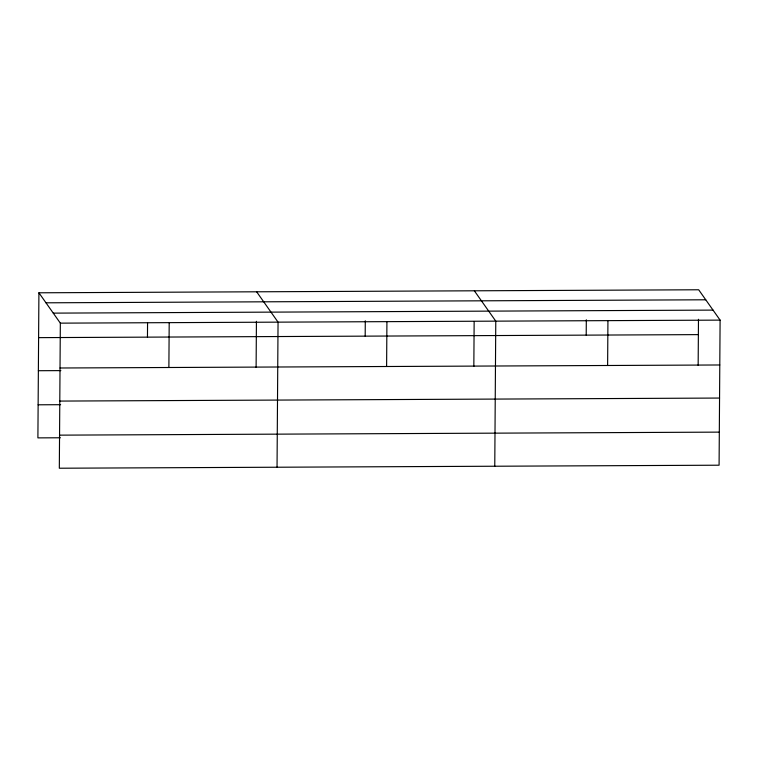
<?xml version="1.0" encoding="UTF-8"?>
<svg xmlns="http://www.w3.org/2000/svg" width="758" height="758" viewBox="0 0 758 758"><rect width="100%" height="100%" fill="white"/><g stroke="black" fill="none" stroke-linecap="round" stroke-linejoin="round"><path stroke-width="1.14" d="M38.914 292.796L60.337 323.145L59.323 468.226L719.086 465.204L720.1 320.122L698.677 289.774L38.914 292.796L37.9 437.878L60.384 437.773M147.459 337.149L147.564 322.984M168.882 367.497L169.195 322.643M256.109 367.365L256.431 321.307M277.04 467.231L278.053 322.15L256.64 291.792M365.185 336.145L365.29 320.805M386.608 366.502L386.921 321.648M473.835 366.36L474.148 321.487M494.766 466.236L495.779 321.146L474.356 290.797M586.209 335.14L586.313 319.791M607.622 365.489L607.935 320.634M698.156 365.337L698.478 319.279M45.982 302.812L705.745 299.789M53.268 313.13L713.032 310.107M60.337 323.145L720.1 320.122M38.601 337.642L698.364 334.619M60.024 368L719.787 364.977M38.364 370.719L60.848 370.615M59.787 401.077L719.56 398.054M38.127 404.8L60.612 404.696M59.55 435.149L719.314 432.126"/></g></svg>
